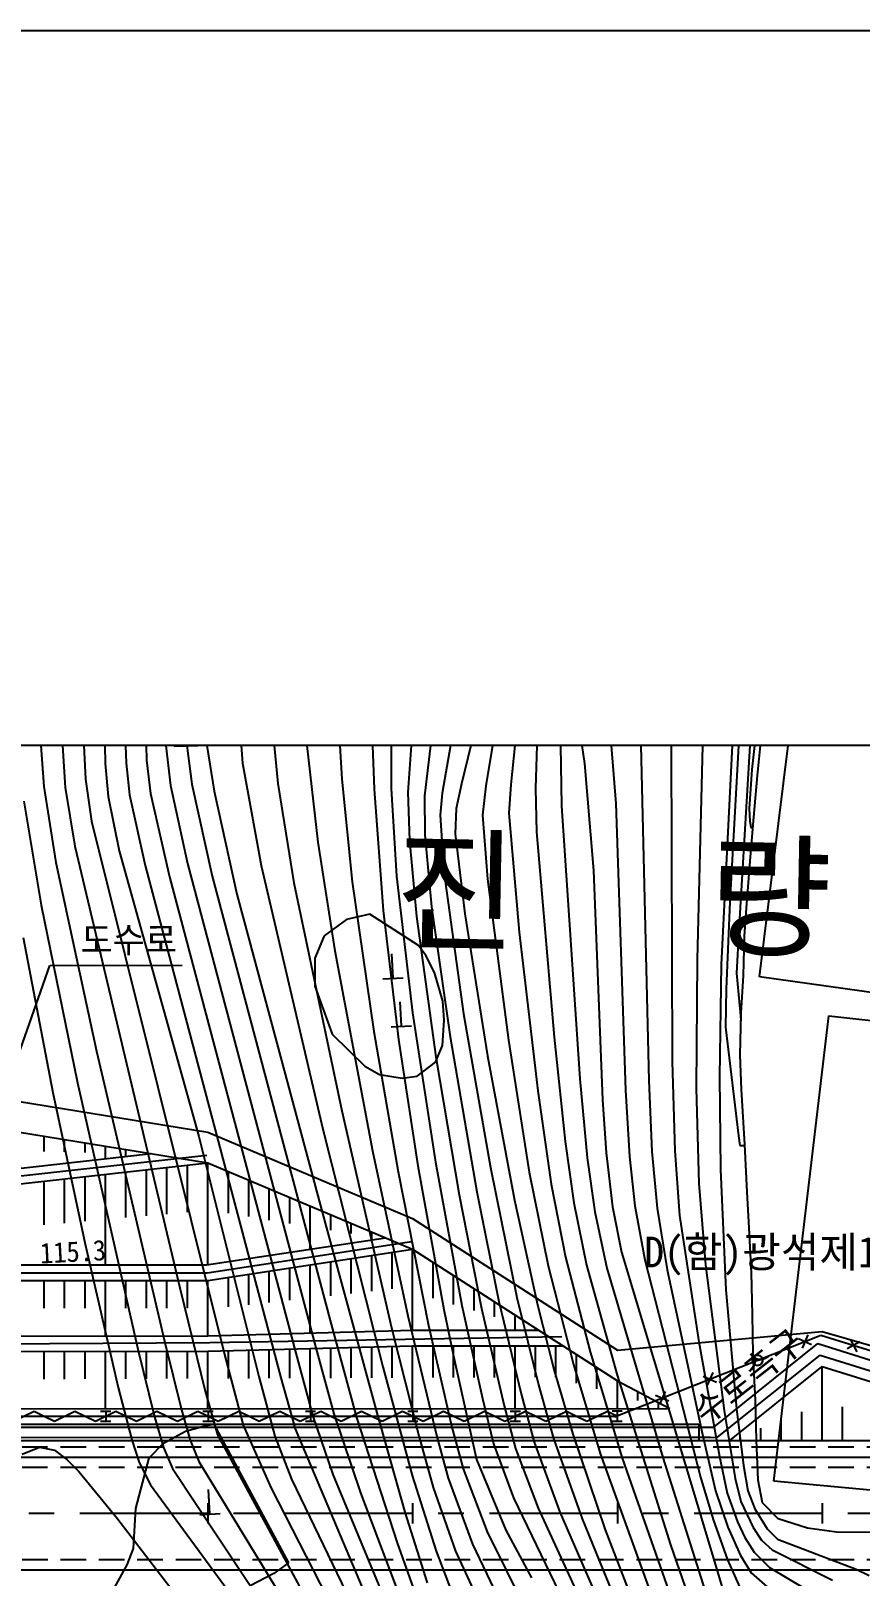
# Model space of a CAD drawing. Header units: millimetres. Extents: x 11366 to 12162, y 1103 to 1810.
# Drawn here: x 11589.5 to 11670.5, y 1468.1 to 1619.1 of the extents above; entities that cross this region are included whole.
import ezdxf
from ezdxf.xclip import XClip

# ---------------------------------------------------------------- set-up
doc = ezdxf.new("R2010")
doc.units = ezdxf.units.MM
doc.header["$LTSCALE"] = 10
doc.header["$MEASUREMENT"] = 0
doc.header["$XCLIPFRAME"] = 2
doc.linetypes.add('CENTER', pattern=[2, 1.25, -0.25, 0.25, -0.25])
doc.linetypes.add('HIDDEN', pattern=[0.375, 0.25, -0.125])
doc.layers.add('TX-PAPR', color=2, linetype='Continuous', plot=False)
doc.layers.add('TZ-BASE', color=253, linetype='Continuous')
doc.layers.add('TZ-CABL', color=4, linetype='Continuous')
doc.styles.add('HANA', font='GulimChe.ttf')
doc.linetypes.add('ZIGZAG', pattern='A,0.0001,-0.2,[131,ltypeshp.shx,S=0.2,R=0,X=-0.2,Y=0],-0.4,[131,ltypeshp.shx,S=0.2,R=180,X=0.2,Y=0],-0.2', length=0.8001)

# ---------------------------------------------------------------- blocks, each defined once
blk = doc.blocks.new('JD-FFCG5FXDGD4XFS')
at = {"layer": 'TZ-BASE'}
for p, q in [((212.51, 100.93, 85), (210.55, 62.01, 85)), ((177.95, 94.74, 99), (177.89, 70.79, 99)), ((213.89, 52.39, 84.12), (218.85, 92.54, 84.12)), ((214.8, 88.74, 82), (213.14, 72.66, 82)), ((180.59, 86.36, 98), (179.54, 70.43, 98)), ((212.53, 87.3, 84), (210.98, 59.74, 84)), ((183.02, 85.94, 97), (181.17, 70.08, 97)), ((185.37, 84.68, 96), (182.88, 70.34, 96)), ((189.47, 84.83, 94), (187.15, 71.05, 94)), ((187.69, 83.35, 95), (184.76, 71.24, 95)), ((208.54, 83.26, 86), (207.78, 54.1, 86)), ((190.61, 81.56, 93), (189.6, 71.18, 93)), ((192.37, 82.3, 92), (192.01, 70.78, 92)), ((175.85, 80.8, 100), (176.24, 70.72, 100)), ((198.98, 80.16, 89), (199.85, 69.32, 89)), ((202.14, 81.23, 88), (203.07, 42.27, 88)), ((205.22, 80.24, 87), (205.36, 44.13, 87)), ((213.23, 79.73, 83), (211.85, 56.98, 83)), ((143.5, 77.47, 113), (143.97, 70.99, 113)), ((145.63, 77.55, 112), (146.05, 70.89, 112)), ((151.9, 77.04, 109), (152.02, 73.28, 109)), ((172.77, 77.63, 101), (173.07, 71.72, 101)), ((196.23, 77.05, 90), (196.8, 73.24, 90)), ((147.78, 76.77, 111), (148.05, 71.7, 111)), ((149.89, 76.87, 110), (149.98, 73.25, 110)), ((153.91, 76.93, 108), (154.01, 73.55, 108)), ((154.52, 76.46, 107.32), (156.73, 74.94, 107.32)), ((157.86, 75.6, 106), (158.42, 71.23, 106)), ((158.97, 74.98, 107.32), (161.31, 76.33, 107.32)), ((163.13, 76.78, 104), (163.38, 73.27, 104)), ((166.34, 76.36, 103), (166.83, 71.28, 103)), ((169.6, 75.47, 102), (170.74, 65.56, 102)), ((194.44, 75.78, 91), (194.55, 69.11, 91)), ((213.68, 72.06, 81.2), (214.09, 76.08, 81.2)), ((155.89, 75.05, 107), (156.36, 71.1, 107)), ((156.73, 74.94, 107.32), (158.97, 74.98, 107.32)), ((159.82, 75.4, 105), (160.61, 70.53, 105)), ((149.98, 73.25, 110), (150.26, 70.01, 110)), ((152.02, 73.28, 109), (152.36, 70.17, 109)), ((154.01, 73.55, 108), (154.41, 70.3, 108)), ((163.38, 73.27, 104), (165.19, 63.26, 104)), ((196.8, 73.24, 90), (197.66, 62.79, 90)), ((213.14, 72.66, 82), (212.88, 68.83, 82)), ((143.97, 70.99, 113), (145.14, 63.57, 113)), ((148.05, 71.7, 111), (148.63, 67.62, 111)), ((156.36, 71.1, 107), (158.02, 63.47, 107)), ((158.42, 71.23, 106), (160.42, 62.22, 106)), ((166.83, 71.28, 103), (168.41, 61.57, 103)), ((173.07, 71.72, 101), (174.1, 61.69, 101)), ((184.76, 71.24, 95), (184.25, 68.83, 95)), ((187.15, 71.05, 94), (186.83, 68.18, 94)), ((189.6, 71.18, 93), (189.41, 68.4, 93)), ((213.33, 67.99, 81.2), (213.68, 72.06, 81.2)), ((142.03, 69.56, 114), (143.71, 59.41, 114)), ((146.05, 70.89, 112), (146.99, 65.17, 112)), ((150.26, 70.01, 110), (151.35, 64.71, 110)), ((152.36, 70.17, 109), (153.88, 63.27, 109)), ((154.41, 70.3, 108), (156.26, 62.17, 108)), ((160.61, 70.53, 105), (162.82, 60.47, 105)), ((176.24, 70.72, 100), (177.12, 58.89, 100)), ((177.89, 70.79, 99), (178.43, 62.23, 99)), ((179.54, 70.43, 98), (179.69, 65.72, 98)), ((181.17, 70.08, 97), (181.19, 66.28, 97)), ((182.88, 70.34, 96), (182.68, 68.18, 96)), ((192.01, 70.78, 92), (192.1, 66.57, 92)), ((182.68, 68.18, 96), (183.05, 62.69, 96)), ((184.25, 68.83, 95), (184.16, 66.36, 95)), ((186.83, 68.18, 94), (187.3, 61.93, 94)), ((189.41, 68.4, 93), (190.41, 56.78, 93)), ((194.55, 69.11, 91), (196.34, 42.44, 91)), ((199.85, 69.32, 89), (200.8, 41.34, 89)), ((212.88, 68.83, 82), (212.94, 67.59, 82)), ((213, 64.12, 81.2), (213.33, 67.99, 81.2)), ((148.63, 67.62, 111), (161.64, 15.51, 111)), ((192.1, 66.57, 92), (193.82, 46.51, 92)), ((212.94, 67.59, 82), (213.04, 67.06, 82)), ((213.04, 67.06, 82), (213.11, 66.94, 82)), ((213.11, 66.94, 82), (213.24, 66.94, 82)), ((146.99, 65.17, 112), (157.27, 22.04, 112)), ((170.74, 65.56, 102), (172.4, 54.95, 102)), ((179.69, 65.72, 98), (180.38, 58.29, 98)), ((181.19, 66.28, 97), (181.85, 59.24, 97)), ((184.16, 66.36, 95), (185.09, 58.54, 95)), ((145.14, 63.57, 113), (149.12, 45.13, 113)), ((151.35, 64.71, 110), (159.11, 36.82, 110)), ((158.02, 63.47, 107), (170.56, 16.18, 107)), ((212.63, 59.54, 81.2), (213, 64.12, 81.2)), ((153.88, 63.27, 109), (167.13, 13.25, 109)), ((156.26, 62.17, 108), (168.6, 15.66, 108)), ((160.42, 62.22, 106), (171.94, 18.85, 106)), ((165.19, 63.26, 104), (171.23, 37.53, 104)), ((178.43, 62.23, 99), (179.98, 48.87, 99)), ((183.05, 62.69, 96), (184.98, 48.8, 96)), ((187.3, 61.93, 94), (189.35, 46.23, 94)), ((197.66, 62.79, 90), (198.53, 40.39, 90)), ((210.55, 62.01, 85), (210.15, 53.61, 85)), ((162.82, 60.47, 105), (171.44, 28.36, 105)), ((168.41, 61.57, 103), (173.07, 39.3, 103)), ((174.1, 61.69, 101), (176.22, 47.07, 101)), ((143.71, 59.41, 114), (147.27, 42.04, 114)), ((177.12, 58.89, 100), (178.62, 46.27, 100)), ((181.85, 59.24, 97), (183.65, 46.53, 97)), ((210.98, 59.74, 84), (210.61, 51.23, 84)), ((212.4, 56.41, 81.2), (212.63, 59.54, 81.2)), ((173.53, 57.99, 98.61), (171.37, 56.42, 98.61)), ((175.83, 58.53, 98.61), (173.53, 57.99, 98.61)), ((180.56, 55.46, 98.61), (175.83, 58.53, 98.61)), ((180.38, 58.29, 98), (182.27, 44.59, 98)), ((185.09, 58.54, 95), (187.31, 44.69, 95)), ((141.96, 56.23, 115), (144.87, 41.11, 115)), ((171.37, 56.42, 98.61), (170.46, 54.22, 98.61)), ((190.41, 56.78, 93), (192.22, 41.26, 93)), ((211.85, 56.98, 83), (211.64, 52.75, 83)), ((212.3, 52.49, 81.2), (212.4, 56.41, 81.2)), ((172.4, 54.95, 102), (176.08, 35.4, 102)), ((178.09, 52.25, 99.59), (177.97, 54.65, 99.59)), ((181.3, 54.47, 98.61), (180.56, 55.46, 98.61)), ((182.15, 52.83, 98.61), (181.3, 54.47, 98.61)), ((140.38, 41.53), (144.57, 53.51)), ((144.57, 53.51), (157.48, 53.53)), ((170.46, 54.22, 98.61), (170.46, 51.5, 98.61)), ((182.94, 50.03, 98.61), (182.15, 52.83, 98.61)), ((207.78, 54.1, 86), (207.69, 41.51, 86)), ((210.15, 53.61, 85), (209.96, 42.68, 85)), ((170.46, 51.5, 98.61), (172.14, 46.8, 98.61)), ((177.09, 52.2, 99.59), (179.09, 52.3, 99.59)), ((211.64, 52.75, 83), (212.01, 48.58, 83)), ((212.09, 48.88, 81.2), (212.3, 52.49, 81.2)), ((233.03, 49.7, 84.12), (213.89, 52.39, 84.12)), ((178.9, 47.57, 99.59), (178.78, 49.96, 99.59)), ((183.09, 48.17, 98.61), (182.94, 50.03, 98.61)), ((210.61, 51.23, 84), (210.55, 47.5, 84)), ((179.98, 48.87, 99), (182.24, 34.3, 99)), ((184.98, 48.8, 96), (187.59, 33.79, 96)), ((211.99, 44.74, 81.2), (212.09, 48.88, 81.2)), ((212.01, 48.58, 83), (212.07, 48.12, 83)), ((215.28, 3.15, 86.82), (220.65, 48.59, 86.82)), ((220.65, 48.59, 86.82), (235.24, 46.98, 86.82)), ((172.14, 46.8, 98.61), (175.34, 43.67, 98.61)), ((176.22, 47.07, 101), (178.57, 33.36, 101)), ((177.9, 47.51, 99.59), (179.9, 47.62, 99.59)), ((182.9, 45.7, 98.61), (183.09, 48.17, 98.61)), ((210.55, 47.5, 84), (211.83, 36.89, 84)), ((178.62, 46.27, 100), (180.52, 33.95, 100)), ((182.24, 44.06, 98.61), (182.9, 45.7, 98.61)), ((183.65, 46.53, 97), (186.27, 31.42, 97)), ((189.35, 46.23, 94), (191.39, 33.33, 94)), ((193.82, 46.51, 92), (194.89, 36.33, 92)), ((149.12, 45.13, 113), (155.78, 16.7, 113)), ((180.44, 42.7, 98.61), (182.24, 44.06, 98.61)), ((182.27, 44.59, 98), (184.56, 31.11, 98)), ((187.31, 44.69, 95), (189.94, 30.59, 95)), ((205.36, 44.13, 87), (205.6, 35.41, 87)), ((212.11, 41.4, 81.2), (211.99, 44.74, 81.2)), ((175.34, 43.67, 98.61), (176.75, 42.86, 98.61)), ((176.75, 42.86, 98.61), (178.99, 42.51, 98.61)), ((178.99, 42.51, 98.61), (180.44, 42.7, 98.61)), ((196.34, 42.44, 91), (197.04, 34.72, 91)), ((203.07, 42.27, 88), (203.37, 35.33, 88)), ((209.96, 42.68, 85), (210.06, 33.57, 85)), ((144.87, 41.11, 115), (148.03, 26.29, 115)), ((147.27, 42.04, 114), (153.16, 16.05, 114)), ((192.22, 41.26, 93), (193.52, 32.16, 93)), ((200.8, 41.34, 89), (201.18, 34.85, 89)), ((207.69, 41.51, 86), (207.96, 32.23, 86)), ((212.45, 36.03, 81.2), (212.11, 41.4, 81.2)), ((140, 40.48), (160, 37.24)), ((140, 40.48), (160, 37.24)), ((173.07, 39.3, 103), (177.95, 18.11, 103)), ((198.53, 40.39, 90), (198.89, 35.2, 90)), ((140, 37.48), (160, 34.25)), ((144, 35.36), (144, 36.84)), ((146, 35.3), (146, 36.51)), ((159.11, 36.82, 110), (164.97, 13.36, 110)), ((160, 37.24), (180, 28.79)), ((160, 37.24), (180, 28.79)), ((171.23, 37.53, 104), (177.08, 14.3, 104)), ((194.89, 36.33, 92), (195.73, 30.32, 92)), ((211.83, 36.89, 84), (211.96, 35.92, 84)), ((140.28, 32.79), (159.91, 34.99)), ((140.32, 33.55), (154.49, 35.14)), ((148, 35.24), (148, 36.19)), ((150, 34.63), (150, 35.86)), ((152, 34.86), (152, 35.54)), ((154, 35.08), (154, 35.22)), ((176.08, 35.4, 102), (179.52, 19.3, 102)), ((197.04, 34.72, 91), (197.78, 29.44, 91)), ((198.89, 35.2, 90), (199.53, 29.94, 90)), ((201.18, 34.85, 89), (201.7, 30.05, 89)), ((203.37, 35.33, 88), (203.87, 29.8, 88)), ((205.6, 35.41, 87), (206.07, 29.09, 87)), ((211.96, 35.92, 84), (212.45, 35.94, 84)), ((212.68, 31.37, 81.2), (212.45, 36.03, 81.2)), ((140.24, 32.03), (160, 34.25)), ((152, 28.89), (152, 33.35)), ((154, 29.07), (154, 33.57)), ((156, 29.24), (156, 33.8)), ((158, 29.42), (158, 34.02)), ((160, 24.28), (160, 34.25)), ((160, 34.25), (180, 25.81)), ((162, 29.31), (162, 33.4)), ((178.57, 33.36, 101), (181.56, 18.36, 101)), ((180.52, 33.95, 100), (183.04, 19.92, 100)), ((182.24, 34.3, 99), (184.82, 20.3, 99)), ((187.59, 33.79, 96), (190.19, 21.08, 96)), ((191.39, 33.33, 94), (193.23, 24.19, 94)), ((210.06, 33.57, 85), (210.6, 21.85, 85)), ((144, 28.19), (144, 32.45)), ((146, 28.36), (146, 32.67)), ((148, 28.54), (148, 32.9)), ((150, 24.26), (150, 33.12)), ((164, 28.98), (164, 32.56)), ((166, 28.65), (166, 31.71)), ((193.52, 32.16, 93), (194.92, 25.02, 93)), ((207.96, 32.23, 86), (208.6, 24.28, 86)), ((168, 28.32), (168, 30.87)), ((184.56, 31.11, 98), (186.72, 20.02, 98)), ((186.27, 31.42, 97), (188.42, 20.7, 97)), ((189.94, 30.59, 95), (192.19, 20.36, 95)), ((195.73, 30.32, 92), (196.99, 24.25, 92)), ((212.88, 27.88, 81.2), (212.68, 31.37, 81.2)), ((170, 25.8), (170, 30.03)), ((172, 27.66), (172, 29.18)), ((180, 28.79), (200, 15.94)), ((180, 28.79), (200, 15.94)), ((197.78, 29.44, 91), (198.96, 23.94, 91)), ((199.53, 29.94, 90), (200.4, 25.52, 90)), ((201.7, 30.05, 89), (202.68, 24.78, 89)), ((203.87, 29.8, 88), (204.85, 23.79, 88)), ((206.07, 29.09, 87), (207.96, 16.74, 87)), ((171.44, 28.36, 105), (176.49, 9.83, 105)), ((174, 27.33), (174, 28.34)), ((176, 26.71), (176, 27.49)), ((213.11, 23.51, 81.2), (212.88, 27.88, 81.2)), ((148.03, 26.29, 115), (151.24, 12.3, 115)), ((159.88, 24.26), (177.36, 26.92)), ((159.94, 23.51), (179.89, 26.55)), ((160, 22.76), (180, 25.81)), ((180, 17.88), (180, 25.81)), ((180, 25.81), (200, 12.94)), ((140.59, 24.26), (159.88, 24.26)), ((170, 17.6), (170, 24.28)), ((172, 21.26), (172, 24.59)), ((174, 21.48), (174, 24.89)), ((176, 21.7), (176, 25.2)), ((178, 21.92), (178, 25.5)), ((182, 21.02), (182, 24.52)), ((193.23, 24.19, 94), (195.7, 14.53, 94)), ((194.92, 25.02, 93), (197.34, 15.78, 93)), ((196.99, 24.25, 92), (199.99, 13.51, 92)), ((200.4, 25.52, 90), (209.76, -5.71, 90)), ((202.68, 24.78, 89), (208.13, 3.55, 89)), ((208.6, 24.28, 86), (210.43, 10.04, 86)), ((140.57, 22.76), (160, 22.76)), ((140.58, 23.51), (159.94, 23.51)), ((144, 20.05), (144, 22.76)), ((146, 20.05), (146, 22.76)), ((148, 20.05), (148, 22.76)), ((150, 17.32), (150, 22.76)), ((152, 20.04), (152, 22.76)), ((154, 20.04), (154, 22.76)), ((156, 20.04), (156, 22.76)), ((158, 20.04), (158, 22.76)), ((160, 17.33), (160, 22.76)), ((162, 20.16), (162, 23.07)), ((164, 20.38), (164, 23.37)), ((166, 20.6), (166, 23.67)), ((168, 20.82), (168, 23.98)), ((184, 20.41), (184, 23.23)), ((198.96, 23.94, 91), (204.44, 5.45, 91)), ((204.85, 23.79, 88), (208.31, 7.72, 88)), ((213.18, 19.43, 81.2), (213.11, 23.51, 81.2)), ((157.27, 22.04, 112), (159.74, 11.94, 112)), ((186, 19.8), (186, 21.95)), ((210.6, 21.85, 85), (211.64, 10.21, 85)), ((183.04, 19.92, 100), (183.95, 15.51, 100)), ((184.82, 20.3, 99), (186.83, 11.23, 99)), ((186.72, 20.02, 98), (188.95, 10.5, 98)), ((188, 19.19), (188, 20.66)), ((188.42, 20.7, 97), (190.63, 11.55, 97)), ((190.19, 21.08, 96), (192.3, 12.57, 96)), ((192.19, 20.36, 95), (193.83, 13.95, 95)), ((171.94, 18.85, 106), (174.53, 9.37, 106)), ((177.95, 18.11, 103), (180.6, 7.59, 103)), ((179.52, 19.3, 102), (182.38, 7.39, 102)), ((181.56, 18.36, 101), (183.84, 8.42, 101)), ((190, 17.88), (190, 19.37)), ((213.26, 15.51, 81.2), (213.18, 19.43, 81.2)), ((120.31, 16.48), (160.2, 16.68)), ((140, 17.32), (160, 17.33)), ((155.78, 16.7, 113), (157.41, 10.12, 113)), ((160, 17.33), (180, 17.88)), ((160.2, 16.68), (194.57, 17.29)), ((180, 17.88), (192.32, 17.88)), ((192, 17.88), (192, 18.08)), ((200, 15.94), (220, 17.75)), ((200, 15.94), (220, 17.75)), ((207.96, 16.74, 87), (209.96, 5.57, 87)), ((217.68, 17.07), (218.97, 16.5)), ((218.61, 17.43), (218.04, 16.14)), ((220, 17.75), (240, 12.06)), ((220, 17.75), (240, 12.06)), ((223.68, 16.74), (222.43, 16.08)), ((222.73, 17.03), (223.39, 15.78)), ((140, 15.82), (160, 15.83)), ((144, 13.11), (144, 15.82)), ((146, 13.12), (146, 15.82)), ((148, 13.13), (148, 15.82)), ((150, 10.22), (150, 15.82)), ((152, 13.14), (152, 15.82)), ((153.16, 16.05, 114), (154.79, 9.42, 114)), ((154, 13.15), (154, 15.82)), ((156, 13.16), (156, 15.82)), ((158, 13.17), (158, 15.82)), ((160, 15.83), (180, 16.38)), ((160, 10.22), (160, 15.83)), ((161.64, 15.51, 111), (163.46, 8.62, 111)), ((162, 13.18), (162, 15.88)), ((164, 13.19), (164, 15.94)), ((166, 13.2), (166, 15.99)), ((168, 13.2), (168, 16.05)), ((168.6, 15.66, 108), (170.26, 9.51, 108)), ((170, 10.23), (170, 16.1)), ((170.56, 16.18, 107), (172.31, 9.73, 107)), ((172, 13.22), (172, 16.16)), ((174, 13.23), (174, 16.21)), ((176, 13.23), (176, 16.27)), ((178, 13.24), (178, 16.32)), ((180, 10.23), (180, 16.38)), ((180, 16.38), (194.65, 16.38)), ((182, 13.26), (182, 16.38)), ((183.95, 15.51, 100), (186.25, 5.26, 100)), ((184, 13.26), (184, 16.38)), ((186, 13.27), (186, 16.38)), ((188, 13.28), (188, 16.38)), ((190, 10.23), (190, 16.38)), ((192, 13.29), (192, 16.38)), ((194, 13.3), (194, 16.38)), ((196, 12.73), (196, 15.51)), ((197.34, 15.78, 93), (200.47, 5.41, 93)), ((209.41, 8.43), (219.58, 16.58)), ((209.76, 7.43), (219.79, 15.46)), ((213.49, 11.07, 81.2), (213.26, 15.51, 81.2)), ((219.58, 16.58), (227.57, 14.07)), ((219.79, 15.46), (227.32, 13.1)), ((177.08, 14.3, 104), (179.95, 3.7, 104)), ((193.83, 13.95, 95), (195.65, 7.73, 95)), ((195.7, 14.53, 94), (198.32, 5.86, 94)), ((198, 12.16), (198, 14.22)), ((209.31, 13.75), (208.75, 12.46)), ((210.98, 7.12), (220, 14.35)), ((220, 7.12), (220, 14.35)), ((220, 14.35), (240, 8.08)), ((151.24, 12.3, 115), (152.56, 7.18, 115)), ((164.97, 13.36, 110), (166.55, 7.54, 110)), ((167.13, 13.25, 109), (168.51, 8.25, 109)), ((192.3, 12.57, 96), (193.77, 7.33, 96)), ((199.99, 13.51, 92), (205.2, -3.06, 92)), ((200, 10.23), (200, 12.94)), ((200, 12.94), (205.12, 10.23)), ((208.38, 13.39), (209.68, 12.82)), ((159.74, 11.94, 112), (160.93, 7.66, 112)), ((186.83, 11.23, 99), (187.91, 6.8, 99)), ((190.63, 11.55, 97), (191.86, 6.96, 97)), ((202, 11.03), (202, 11.88)), ((203.73, 11.55), (205.03, 10.98)), ((204, 10.23), (204, 10.82)), ((204.66, 11.91), (204.1, 10.62)), ((213.6, 7.18, 81.2), (213.49, 11.07, 81.2)), ((80, 10.22), (205.12, 10.23)), ((141.02, 9), (143.02, 10)), ((143.02, 10), (144.02, 9.5)), ((144.02, 9.5), (145.02, 9)), ((145.02, 9), (147.02, 10)), ((147.02, 10), (148.02, 9.5)), ((148.02, 9.5), (149.02, 9)), ((149.02, 9), (151.02, 10)), ((149.52, 10), (150.52, 10)), ((150.02, 10), (150.02, 9)), ((151.02, 10), (152.02, 9.5)), ((152.02, 9.5), (153.02, 9)), ((153.02, 9), (155.02, 10)), ((154.79, 9.42, 114), (155.66, 6.43, 114)), ((155.02, 10), (156.02, 9.5)), ((156.02, 9.5), (157.02, 9)), ((157.02, 9), (159.02, 10)), ((157.41, 10.12, 113), (158.26, 7.16, 113)), ((159.02, 10), (160.02, 9.5)), ((159.52, 10), (160.52, 10)), ((160.02, 10), (160.02, 9)), ((160.02, 9.5), (161.02, 9)), ((161.02, 9), (163.02, 10)), ((163.02, 10), (164.02, 9.5)), ((164.02, 9.5), (165.02, 9)), ((165.02, 9), (167.02, 10)), ((167.02, 10), (168.02, 9.5)), ((168.02, 9.5), (169.02, 9)), ((169.02, 9), (171.02, 10)), ((169.52, 10), (170.52, 10)), ((170.02, 10), (170.02, 9)), ((170.26, 9.51, 108), (172.22, 3.81, 108)), ((171.02, 10), (172.02, 9.5)), ((172.02, 9.5), (173.02, 9)), ((172.31, 9.73, 107), (174.91, 2.02, 107)), ((173.02, 9), (175.02, 10)), ((174.53, 9.37, 106), (178.49, -2.86, 106)), ((175.02, 10), (176.02, 9.5)), ((176.02, 9.5), (177.02, 9)), ((176.49, 9.83, 105), (179.25, 0.13, 105)), ((177.02, 9), (179.02, 10)), ((179.02, 10), (180.02, 9.5)), ((179.52, 10), (180.52, 10)), ((180.02, 10), (180.02, 9)), ((180.02, 9.5), (181.02, 9)), ((181.02, 9), (183.02, 10)), ((183.02, 10), (184.02, 9.5)), ((184.02, 9.5), (185.02, 9)), ((185.02, 9), (187.02, 10)), ((187.02, 10), (188.02, 9.5)), ((188.02, 9.5), (189.02, 9)), ((188.95, 10.5, 98), (190.03, 6.35, 98)), ((189.02, 9), (191.02, 10)), ((189.52, 10), (190.52, 10)), ((190.02, 10), (190.02, 9)), ((191.02, 10), (192.02, 9.5)), ((192.02, 9.5), (193.02, 9)), ((193.02, 9), (195.02, 10)), ((195.02, 10), (196.02, 9.5)), ((196.02, 9.5), (197.02, 9)), ((197.02, 9), (199.02, 10)), ((199.02, 10), (200.02, 9.5)), ((199.48, 10.02), (200.48, 10.02)), ((199.98, 10.02), (199.98, 9.02)), ((210.43, 10.04, 86), (211.49, 3.41, 86)), ((211.64, 10.21, 85), (212.33, 4.67, 85)), ((216, 7.12), (216, 9.13)), ((218, 7.12), (218, 9.93)), ((222, 7.12), (222, 10.42)), ((140.49, 8.72), (200, 8.73)), ((140.49, 8.72), (207.96, 8.73)), ((140.49, 8.42), (200, 8.43)), ((140.49, 8.42), (209.41, 8.43)), ((149.52, 9), (150.52, 9)), ((155.66, 6.85, 113.27), (157.83, 8.03, 113.27)), ((157.83, 8.03, 113.27), (159.82, 8.59, 113.27)), ((159.52, 9), (160.52, 9)), ((159.82, 8.59, 113.27), (160.59, 8.73, 113.27)), ((160.59, 8.73, 113.27), (167.89, -4.82, 113.27)), ((160.93, 7.66, 112), (170.89, -10.73, 112)), ((163.46, 8.62, 111), (166.17, 2.46, 111)), ((168.51, 8.25, 109), (178.94, -16.32, 109)), ((169.52, 9), (170.52, 9)), ((179.52, 9), (180.52, 9)), ((180.6, 7.59, 103), (182.02, 2.54, 103)), ((183.84, 8.42, 101), (184.92, 4.34, 101)), ((189.52, 9), (190.52, 9)), ((195.65, 7.73, 95), (198.79, -1.62, 95)), ((199.48, 9.02), (200.48, 9.02)), ((200, 8.73), (207.96, 8.73)), ((200, 8.43), (208.53, 8.43)), ((207.96, 8.73), (207.96, 7.12)), ((208.31, 7.72, 88), (209.59, 2.21, 88)), ((214, 7.12), (214, 8.33)), ((0, 7.11), (280, 7.13)), ((80, 7.42), (209.76, 7.43)), ((120, 7.42), (200, 7.43)), ((141.85, 5.8, 116), (143.57, 6.48, 116)), ((143.57, 6.48, 116), (145.02, 6.16, 116)), ((145.02, 6.16, 116), (146.24, 5.25, 116)), ((152.56, 7.18, 115), (153.28, 4.96, 115)), ((154.27, 5.44, 113.27), (155.66, 6.85, 113.27)), ((155.66, 6.43, 114), (156.55, 4.37, 114)), ((158.26, 7.16, 113), (159.12, 5.07, 113)), ((166.55, 7.54, 110), (168.16, 3.34, 110)), ((182.38, 7.39, 102), (183.47, 3.45, 102)), ((187.91, 6.8, 99), (189.84, 1.51, 99)), ((190.03, 6.35, 98), (192.26, 0.5, 98)), ((191.86, 6.96, 97), (194.38, 0.11, 97)), ((193.77, 7.33, 96), (196.56, -0.54, 96)), ((200, 7.43), (209.09, 7.43)), ((212, 7.12), (212, 7.53)), ((213.74, 3.26, 81.2), (213.6, 7.18, 81.2)), ((146.24, 5.25, 116), (147.41, 4.08, 116)), ((152.96, 0.48, 113.27), (154.27, 5.44, 113.27)), ((153.28, 4.96, 115), (154.38, 2.79, 115)), ((159.12, 5.07, 113), (168.08, -9.58, 113)), ((186.25, 5.26, 100), (189.09, -1.65, 100)), ((198.32, 5.86, 94), (211.61, -30.89, 94)), ((200.47, 5.41, 93), (213.5, -31.82, 93)), ((204.44, 5.45, 91), (212.37, -19.64, 91)), ((209.96, 5.57, 87), (210.73, 1.99, 87)), ((212.33, 4.67, 85), (212.74, 2.22, 85)), ((147.41, 4.08, 116), (151.1, -0.42, 116)), ((156.55, 4.37, 114), (165.85, -9.62, 114)), ((168.16, 3.34, 110), (174.66, -10.1, 110)), ((172.22, 3.81, 108), (181.23, -17.94, 108)), ((179.95, 3.7, 104), (182.31, -3.69, 104)), ((183.47, 3.45, 102), (185.84, -3.01, 102)), ((184.92, 4.34, 101), (187.27, -1.81, 101)), ((208.13, 3.55, 89), (209.34, -0.6, 89)), ((211.49, 3.41, 86), (212.07, 1.15, 86)), ((214.18, 1.04, 81.2), (213.74, 3.26, 81.2)), ((230.04, 1.75, 86.82), (215.28, 3.15, 86.82)), ((154.38, 2.79, 115), (163.55, -9.67, 115)), ((160.2, -0.08, 112.32), (160.07, 2.32, 112.32)), ((166.17, 2.46, 111), (172.42, -9.69, 111)), ((174.91, 2.02, 107), (179.25, -9.45, 107)), ((182.02, 2.54, 103), (184.18, -3.68, 103)), ((189.84, 1.51, 99), (201.73, -23.1, 99)), ((209.59, 2.21, 88), (210.77, -1.35, 88)), ((210.73, 1.99, 87), (211.74, -0.83, 87)), ((212.74, 2.22, 85), (213.43, 0.44, 85)), ((152.74, -3.44, 113.27), (152.96, 0.48, 113.27)), ((160, 1), (160, -1)), ((179.25, 0.13, 105), (181.43, -6.78, 105)), ((180, 1), (180, -1)), ((192.26, 0.5, 98), (202.54, -21.84, 98)), ((194.38, 0.11, 97), (204.42, -22.96, 97)), ((200, 1), (200, -1)), ((212.07, 1.15, 86), (213.26, -1.38, 86)), ((213.43, 0.44, 85), (214.64, -1.5, 85)), ((215.69, -0.52, 81.2), (214.18, 1.04, 81.2)), ((220, 1), (220, -1)), ((151.1, -0.42, 116), (163.4, -16.39, 116)), ((159.2, -0.13, 112.32), (161.2, -0.02, 112.32)), ((196.56, -0.54, 96), (206.09, -23.76, 96)), ((209.34, -0.6, 89), (210.76, -4.54, 89)), ((210.77, -1.35, 88), (212.02, -4.12, 88)), ((211.74, -0.83, 87), (212.44, -2.35, 87)), ((213.26, -1.38, 86), (214.08, -2.6, 86)), ((214.64, -1.5, 85), (215.41, -2.28, 85)), ((218.57, -1.43, 81.2), (215.69, -0.52, 81.2)), ((221.39, -1.84, 81.2), (218.57, -1.43, 81.2)), ((178.49, -2.86, 106), (180.75, -9.2, 106)), ((185.84, -3.01, 102), (195.66, -23.36, 102)), ((187.27, -1.81, 101), (197.75, -22.74, 101)), ((189.09, -1.65, 100), (191.62, -6.29, 100)), ((198.79, -1.62, 95), (208.18, -25.74, 95)), ((212.44, -2.35, 87), (213.37, -3.77, 87)), ((214.08, -2.6, 86), (215.12, -3.57, 86)), ((215.41, -2.28, 85), (215.65, -2.52, 85)), ((215.65, -2.52, 85), (223.31, -5.44, 85)), ((225.14, -1.88, 81.2), (221.39, -1.84, 81.2)), ((152.12, -5.03, 113.27), (152.74, -3.44, 113.27)), ((182.31, -3.69, 104), (184.42, -9.24, 104)), ((184.18, -3.68, 103), (193.76, -24.33, 103)), ((205.2, -3.06, 92), (216, -34.5, 92)), ((212.02, -4.12, 88), (213.05, -5.79, 88)), ((213.37, -3.77, 87), (214.87, -5.28, 87)), ((215.12, -3.57, 86), (221.02, -6.52, 86)), ((150.37, -8.21, 113.27), (152.12, -5.03, 113.27)), ((166.44, -5.86, 113.27), (164.14, -7.06, 113.27)), ((167.89, -4.82, 113.27), (166.44, -5.86, 113.27)), ((209.76, -5.71, 90), (213.02, -16.6, 90)), ((210.76, -4.54, 89), (211.96, -7.22, 89)), ((213.05, -5.79, 88), (215.97, -8.34, 88)), ((214.87, -5.28, 87), (218.56, -7.48, 87)), ((223.31, -5.44, 85), (224.6, -6.05, 85))]:
    blk.add_line(p, q, dxfattribs=at)
at = {"layer": 'TZ-BASE', "ltscale": 0.2}
for p, q in [((199.73, 9.42), (219.87, 17.4)), ((219.87, 17.4), (240.5, 10.99)), ((0.02, 9.49), (199.93, 9.5))]:
    blk.add_line(p, q, dxfattribs=at)
at = {"layer": 'TZ-BASE', "linetype": 'CENTER', "flags": 128}
blk.add_lwpolyline([(700, 0), (280, 0), (0, 0)], dxfattribs=at)
at = {"layer": 'TZ-BASE'}
for centre, radius in [((228.59, 78.26), 5), ((213.68, 14.95), 0.5)]:
    blk.add_circle(centre, radius, dxfattribs=at)
at = {"layer": 'TZ-BASE', "style": 'HANA'}
for s, height, rotation, p in [('진   량   면', 9.6, 358.9485, (178.15, 56.1)), ('도수로', 2.5, 0.0946, (147.57, 54.75)), ('D(함)광석제1 2.0X1 사100%%D', 3, 359.9972, (202.62, 24.03, 60.6)), ('115.3', 2, 2.9893, (143.65, 24.4, 115.31)), ('수로측구', 2.5, 38.1201, (208.61, 8.55))]:
    blk.add_text(s, height=height, rotation=rotation, dxfattribs=at).set_placement(p)

msp = doc.modelspace()

# ---------------------------------------------------------------- linework, layer by layer
at = {"layer": 'TX-PAPR'}
msp.add_lwpolyline([(11365.89, 1103.05), (12161.89, 1103.05), (12161.89, 1619.05), (11365.89, 1619.05)], close=True, dxfattribs=at)
at = {"layer": 'TX-PAPR', "flags": 128}
msp.add_lwpolyline([(11446.79, 1399.27), (12146.79, 1399.27), (12146.79, 1549.27), (11446.79, 1549.27)], close=True, dxfattribs=at)
at = {"layer": 'TZ-CABL', "linetype": 'HIDDEN'}
for points in [[(11528.64, 1480.77), (11678.95, 1480.77)], [(11528.89, 1479.77), (11678.69, 1479.77)], [(11528.64, 1478.77), (11678.95, 1478.77)]]:
    msp.add_lwpolyline(points, dxfattribs=at)
at = {"layer": 'TZ-CABL', "linetype": 'ZIGZAG', "ltscale": 0.5}
msp.add_lwpolyline([(11528.89, 1479.77), (11678.69, 1479.77)], dxfattribs=at)
at = {"layer": 'TZ-CABL', "linetype": 'HIDDEN', "elevation": 107.83}
for points in [[(11528.65, 1469.77), (11678.96, 1469.77)], [(11528.9, 1468.77), (11678.7, 1468.77)]]:
    msp.add_lwpolyline(points, dxfattribs=at)
at = {"layer": 'TZ-CABL', "linetype": 'ZIGZAG', "ltscale": 0.5, "elevation": 107.83}
msp.add_lwpolyline([(11528.9, 1468.77), (11678.7, 1468.77)], dxfattribs=at)

# ---------------------------------------------------------------- block references
at = {"layer": 'TZ-BASE'}
ref = msp.add_blockref('JD-FFCG5FXDGD4XFS', (11446.79, 1474.27), dxfattribs=at)
XClip(ref).set_block_clipping_path([(0.0000038782, -74.9999999898), (700.0000038781, -74.9999638478), (699.9999961333, 75.0000361522), (-0.0000038665, 75.0000000102)])

doc.saveas('drawing.dxf')
